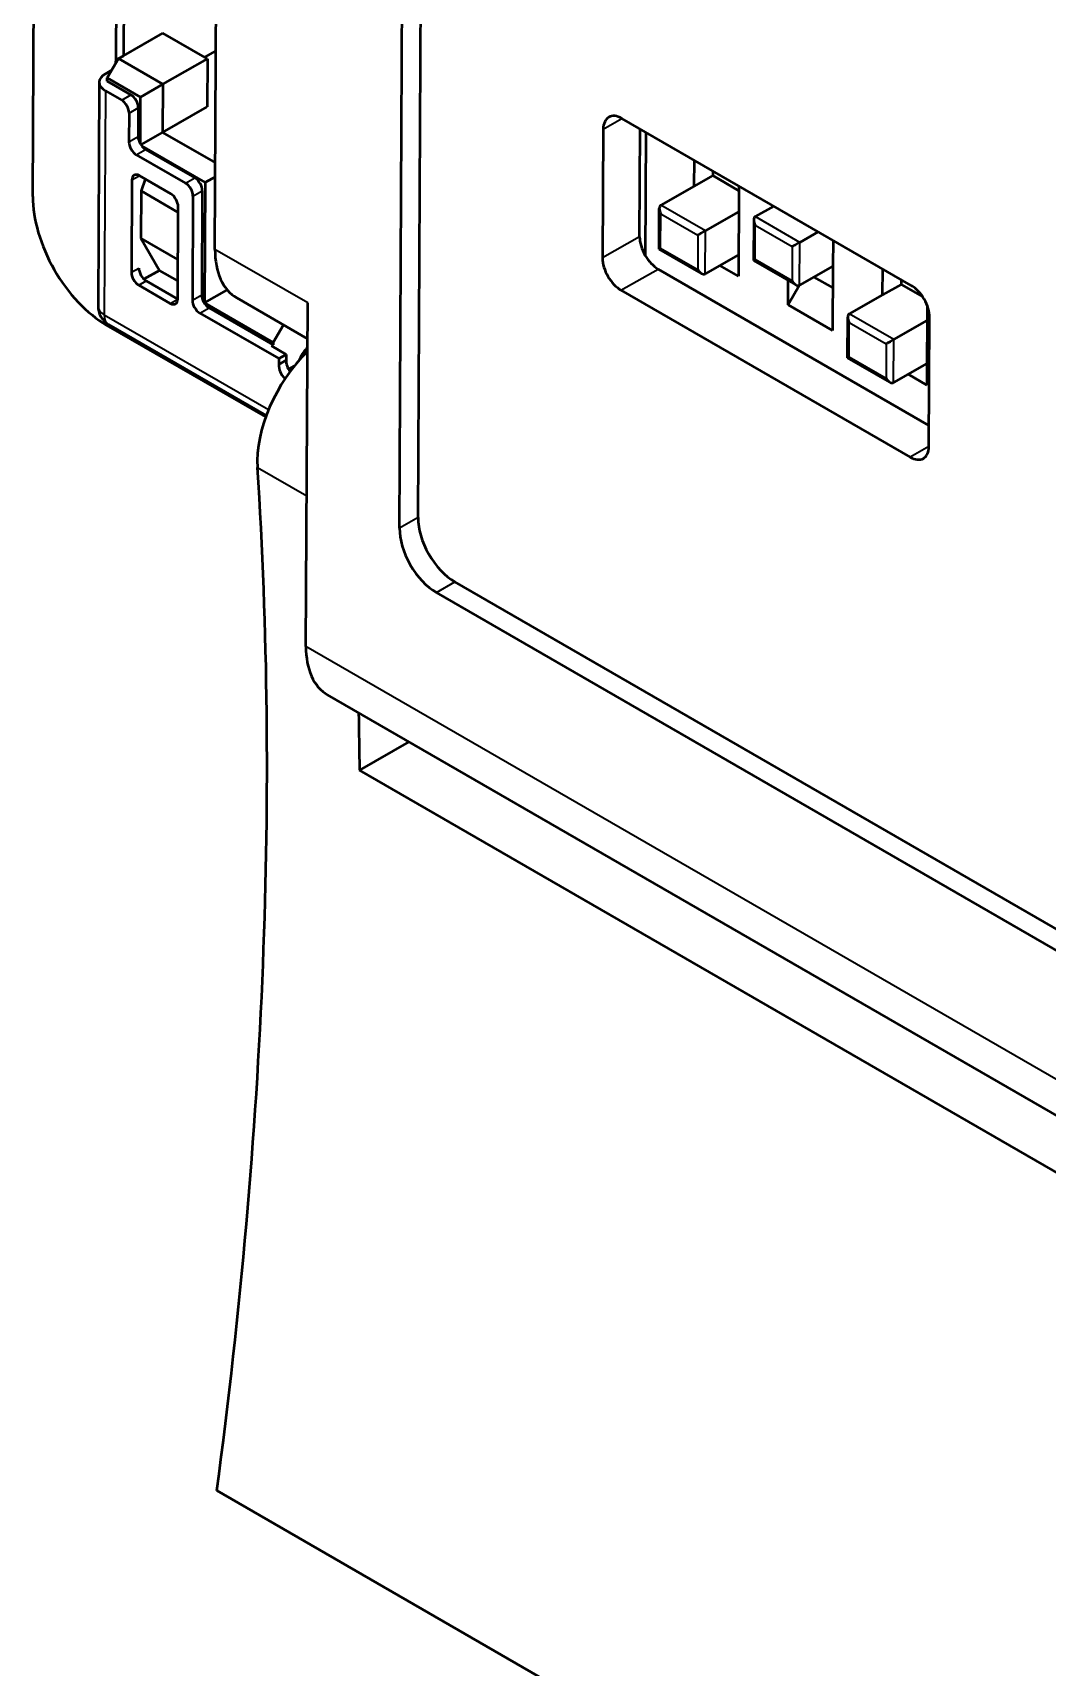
# Model space of a CAD drawing. Header units: millimetres. Extents: x -32 to 1138, y -135 to 348.
# Drawn here: x 299.15 to 314.62, y 263.84 to 288.79 of the extents above; entities that cross this region are included whole.
import ezdxf

# ---------------------------------------------------------------- set-up
doc = ezdxf.new("R2010")
doc.units = ezdxf.units.MM
doc.layers.add('외형선(ISO)', color=7, linetype='Continuous', lineweight=50)
doc.layers.add('좁은 외형선(ISO)', color=7, linetype='Continuous', lineweight=35)

msp = doc.modelspace()

# ---------------------------------------------------------------- linework, layer by layer
at = {"layer": '외형선(ISO)'}
for p, q in [((299.14843, 286.28826), (299.27559, 310.92146)), ((301.92748, 285.47989), (301.99782, 299.10676)), ((305.02522, 281.38769), (305.09725, 295.34213)), ((304.74238, 281.22634), (304.81441, 295.18078)), ((300.43064, 290.96458), (300.41714, 288.34906)), ((300.54379, 290.90215), (300.53105, 288.43442)), ((300.53105, 288.43442), (301.13302, 288.77782)), ((301.81184, 288.3859), (301.13302, 288.77782)), ((300.28349, 288.09724), (300.45421, 288.39059)), ((300.45421, 288.39059), (300.53105, 288.43442)), ((301.13303, 287.99867), (300.45421, 288.39059)), ((301.13303, 287.99867), (301.81184, 288.3859)), ((301.77041, 288.40982), (301.94311, 288.50834)), ((301.81184, 288.3859), (301.80806, 287.65214)), ((300.25494, 288.15855), (300.33178, 288.20239)), ((300.28322, 288.04483), (300.28349, 288.09724)), ((300.79261, 287.8033), (300.28349, 288.09724)), ((300.16122, 288.02956), (300.14358, 284.61302)), ((300.25494, 287.89884), (300.50386, 287.75512)), ((300.28322, 288.04483), (300.64528, 287.83579)), ((300.79261, 287.8033), (301.13303, 287.99867)), ((301.13303, 287.99867), (301.12925, 287.26492)), ((300.75772, 287.63948), (300.75546, 287.2005)), ((300.78892, 287.08734), (300.79261, 287.8033)), ((301.12925, 287.26492), (301.80806, 287.65214)), ((300.61631, 287.55881), (300.61404, 287.11982)), ((312.54699, 284.93008), (308.13464, 287.47754)), ((300.80513, 287.07891), (301.12925, 287.26492)), ((301.12925, 287.26492), (301.9343, 286.80012)), ((307.85011, 287.31328), (307.83996, 285.34786)), ((308.40564, 285.67055), (308.41413, 287.31618)), ((308.49514, 285.37774), (308.50487, 287.26379)), ((300.72648, 286.92351), (301.47888, 286.48911)), ((300.80841, 287.05824), (301.77877, 286.498)), ((300.8679, 287.00418), (301.6203, 286.56978)), ((309.23822, 286.44345), (309.24026, 286.83922)), ((301.25391, 286.32659), (300.77308, 286.6042)), ((301.93319, 286.58662), (301.77877, 286.498)), ((309.52106, 286.60479), (309.23822, 286.44345)), ((309.52143, 286.67688), (309.52106, 286.60479)), ((309.52106, 286.60479), (309.91871, 286.3752)), ((300.65926, 286.53849), (300.65199, 285.12995)), ((300.7994, 286.37021), (300.79568, 285.64956)), ((300.86402, 286.5517), (300.7994, 286.37021)), ((301.36592, 286.04313), (300.7994, 286.37021)), ((301.73274, 286.37347), (301.72454, 284.78472)), ((301.77877, 286.498), (301.7693, 284.66361)), ((309.23822, 286.44345), (308.72911, 286.15303)), ((309.91908, 286.4473), (309.91704, 286.05153)), ((301.3591, 284.7217), (301.36637, 286.13025)), ((301.59132, 286.2928), (301.58312, 284.70405)), ((308.7024, 285.48469), (308.70558, 286.10173)), ((310.4518, 286.13974), (310.16933, 285.97861)), ((309.40793, 285.76111), (309.91704, 286.05153)), ((309.91704, 286.05153), (309.91366, 285.39639)), ((310.14581, 285.92731), (310.14262, 285.31027)), ((301.3622, 285.32248), (300.79568, 285.64956)), ((300.79568, 285.64956), (301.08079, 285.15899)), ((310.84816, 285.58669), (311.13062, 285.74782)), ((311.35593, 285.61774), (311.35388, 285.22197)), ((309.34856, 285.11163), (308.7024, 285.48469)), ((309.91366, 285.39639), (309.40455, 285.10597)), ((309.91366, 285.39639), (309.91197, 285.06882)), ((301.08079, 285.15899), (300.8437, 285.02375)), ((301.36052, 284.99749), (301.08079, 285.15899)), ((312.81965, 282.79358), (308.68679, 285.17968)), ((309.91197, 285.06882), (309.62742, 285.23311)), ((310.14262, 285.31027), (310.78878, 284.93721)), ((311.35388, 285.22197), (310.84478, 284.93155)), ((311.35388, 285.22197), (311.34881, 284.23926)), ((312.1119, 284.78433), (312.11394, 285.18009)), ((300.76445, 284.9336), (301.24529, 284.65599)), ((300.87759, 284.99814), (301.35842, 284.72053)), ((301.7693, 284.66361), (302.10973, 284.85898)), ((302.10976, 284.8662), (302.10973, 284.85898)), ((302.10973, 284.85898), (302.11385, 284.86134)), ((302.10973, 284.85898), (302.12209, 284.85184)), ((308.12112, 284.85699), (312.53346, 282.30952)), ((310.66999, 284.63118), (310.67192, 285.00468)), ((310.8448, 284.93156), (310.66999, 284.63118)), ((311.06424, 285.05674), (311.35217, 284.89051)), ((312.39474, 284.94567), (312.1119, 284.78433)), ((312.39511, 285.01776), (312.39474, 284.94567)), ((312.39474, 284.94567), (312.72364, 284.75578)), ((301.7693, 284.66361), (302.81582, 284.05941)), ((301.83698, 284.5884), (302.81564, 284.02338)), ((303.33887, 284.11606), (302.25883, 284.73962)), ((303.31464, 279.42229), (303.34169, 284.66339)), ((311.34881, 284.23926), (310.66999, 284.63118)), ((312.1119, 284.78433), (311.60279, 284.49391)), ((312.79191, 284.62272), (312.79072, 284.39241)), ((301.69556, 284.50773), (302.90049, 283.81207)), ((311.57608, 283.82557), (311.57926, 284.44261)), ((312.28162, 284.10199), (312.79072, 284.39241)), ((312.79072, 284.39241), (312.78734, 283.73727)), ((312.818, 282.47379), (312.82814, 284.43921)), ((302.70189, 282.92249), (300.27304, 284.32479)), ((300.30358, 284.33424), (302.71004, 282.94487)), ((302.97204, 284.32785), (302.81582, 284.05941)), ((302.78735, 284.00724), (302.81564, 284.02338)), ((303.01363, 283.8766), (302.78735, 284.00724)), ((302.81582, 284.05941), (302.81564, 284.02338)), ((302.90049, 283.81207), (303.01363, 283.8766)), ((303.01363, 283.8766), (303.01317, 283.78836)), ((303.32393, 283.96755), (303.33818, 283.98231)), ((302.90049, 283.81207), (302.90004, 283.72382)), ((302.90004, 283.72382), (303.01317, 283.78836)), ((303.04801, 283.64969), (303.13962, 283.70196)), ((312.22224, 283.45251), (311.57608, 283.82557)), ((312.78734, 283.73727), (312.27823, 283.44685)), ((312.78734, 283.73727), (312.78565, 283.4097)), ((312.78565, 283.4097), (312.5011, 283.57398)), ((390.4969, 231.38349), (305.58752, 280.40595)), ((390.21407, 231.22215), (305.30468, 280.24461)), ((395.85272, 225.44644), (303.64599, 278.68202)), ((304.88633, 277.96274), (304.13198, 277.53295)), ((304.88633, 277.96274), (304.88635, 277.9659)), ((396.33871, 224.29737), (304.13198, 277.53295)), ((305.59344, 277.55449), (305.59346, 277.55765)), ((396.99023, 211.67115), (301.95508, 266.53972))]:
    msp.add_line(p, q, dxfattribs=at)
msp.add_arc((300.46358, 284.61137), 0.32, 179.704247, 240, dxfattribs=at)
for centre, major_axis, ratio, start_param, end_param in [((300.33229, 288.30066), (0.06, 0.10392), 0.57735027, 5.22587807, 5.49180893), ((300.48121, 288.02791), (-0.32, 0.00165), 0.57388845, 5.50075843, 7.07155476), ((300.33229, 288.30066), (0.06, 0.10392), 0.57735027, 3.92101261, 4.18694347), ((300.64461, 287.70479), (0.07927, -0.13895), 0.58079145, 0.78840519, 2.35920152), ((300.50319, 287.62412), (-0.07927, 0.13895), 0.58079145, 3.92999784, 5.50079417), ((308.13295, 287.14998), (-0.1982, 0.34744), 0.58079145, 5.50079417, 7.0715905), ((300.72716, 287.05451), (0.07927, -0.13895), 0.58079145, 3.92999784, 5.50079417), ((300.86858, 287.13519), (0.07927, -0.13895), 0.58079145, 3.92999784, 4.72545367), ((301.09406, 287.27476), (0.37559, 0.10469), 0.53870273, 3.63028965, 3.69886454), ((301.3492, 287.48536), (0.51361, 0.48039), 0.37905258, 2.85714331, 2.92427717), ((300.86858, 287.13519), (0.07927, -0.13895), 0.58079145, 4.94593133, 5.50079417), ((300.7724, 286.47317), (-0.07928, 0.13898), 0.58079145, 5.50079417, 7.0715905), ((300.88554, 286.53771), (-0.07928, 0.13898), 0.58079145, 0.77653654, 0.78840519), ((301.47821, 286.3581), (-0.07927, 0.13895), 0.58079145, 3.92999784, 5.50079417), ((301.61962, 286.43878), (0.07927, -0.13895), 0.58079145, 0.78840519, 2.35920152), ((300.2798, 285.63507), (-0.79279, 1.38978), 0.58079145, 0.78840519, 2.35920152), ((301.25323, 286.19557), (0.07928, -0.13898), 0.58079145, 0.78840519, 2.35920152), ((308.78534, 286.05485), (0.05632, -0.09813), 0.57562194, 3.14008919, 4.71088552), ((310.22556, 285.88043), (0.05632, -0.09813), 0.57562194, 3.14008919, 4.71088552), ((308.68848, 285.50725), (-0.1982, 0.34744), 0.58079145, 0.78840519, 2.35920152), ((309.35103, 285.72826), (-0.08024, -0.04605), 0.00258862, 3.92251605, 5.49331238), ((310.79125, 285.55383), (-0.08024, -0.04605), 0.00258862, 3.92251605, 5.49331238), ((303.05883, 286.12526), (-0.8, -1.38564), 0.57735027, 5.49180893, 6.28318531), ((308.12281, 285.18456), (0.1982, -0.34744), 0.58079145, 3.92999784, 5.50079417), ((308.78264, 285.53074), (0.08024, 0.04605), 0.00258862, 2.35171974, 3.14309611), ((300.76513, 285.06463), (-0.07928, 0.13898), 0.58079145, 0.78840519, 2.35920152), ((300.87827, 285.12917), (-0.07928, 0.13898), 0.58079145, 0.78840519, 2.35920152), ((309.34832, 285.20414), (0.05632, -0.09813), 0.57562194, 4.71088552, 6.28168185), ((310.22286, 285.35632), (0.08024, 0.04605), 0.00258862, 2.35171974, 3.14309611), ((310.78854, 285.02972), (0.05632, -0.09813), 0.57562194, 4.71088552, 6.28168185), ((312.5453, 284.60251), (-0.1982, 0.34744), 0.58079145, 3.92999784, 5.50079417), ((301.24596, 284.78702), (0.07928, -0.13898), 0.58079145, 5.50079417, 7.0715905), ((301.3591, 284.85156), (-0.07928, 0.13898), 0.58079145, 2.35920152, 2.36505611), ((301.69624, 284.63874), (0.07927, -0.13895), 0.58079145, 3.92999784, 5.50079417), ((301.83766, 284.71941), (0.07927, -0.13895), 0.58079145, 3.92999784, 5.50079417), ((311.65902, 284.39573), (0.05632, -0.09813), 0.57562194, 3.14008919, 4.71088552), ((312.22471, 284.06913), (-0.08024, -0.04605), 0.00258862, 3.92251605, 5.49331238), ((303.70457, 282.89627), (-0.8, -1.38564), 0.57735027, 4.25708622, 5.57003168), ((303.40617, 283.77588), (0.15757, 0.27292), 0.57735027, 1.16339239, 1.85594421), ((311.65632, 283.87162), (0.08024, 0.04605), 0.00258862, 2.35171974, 3.14309611), ((303.03971, 283.63312), (0.0981, -0.17196), 0.58079145, 3.86806536, 5.18297722), ((303.15284, 283.69765), (0.0981, -0.17196), 0.58079145, 3.86806536, 4.8810948), ((312.222, 283.54502), (0.05632, -0.09813), 0.57562194, 4.71088552, 6.28168185), ((312.53515, 282.63709), (0.1982, -0.34744), 0.58079145, 5.50079417, 7.0715905), ((305.5909, 281.06109), (0.3964, -0.69489), 0.58079145, 3.92999784, 5.50079417), ((305.30807, 280.89974), (0.3964, -0.69489), 0.58079145, 3.92999784, 5.50079417), ((304.44599, 280.06766), (-0.8, -1.38564), 0.57735027, 5.49180893, 6.28318531)]:
    msp.add_ellipse(centre, major_axis=major_axis, ratio=ratio, start_param=start_param, end_param=end_param, dxfattribs=at)
for points in [[(301.95508, 266.53972), (302.68875, 272.0318), (302.89577, 277.23538), (302.57615, 282.15048)], [(304.11763, 278.40972), (304.12418, 278.11854), (304.12897, 277.82628), (304.13198, 277.53295)]]:
    msp.add_open_spline(points, degree=3, dxfattribs=at)
at = {"layer": '좁은 외형선(ISO)'}
for p, q in [((300.41714, 288.34906), (300.4268, 288.34348)), ((300.33178, 288.20239), (300.34144, 288.19681)), ((300.25494, 287.89884), (300.23731, 284.48229)), ((300.50386, 287.75512), (300.64528, 287.83579)), ((300.61631, 287.55881), (300.75772, 287.63948)), ((307.85011, 287.31328), (308.13635, 287.47656)), ((300.61404, 287.11982), (300.75546, 287.2005)), ((300.72648, 286.92351), (300.8679, 287.00418)), ((300.65926, 286.53849), (300.7724, 286.60303)), ((301.47888, 286.48911), (301.6203, 286.56978)), ((301.59132, 286.2928), (301.73274, 286.37347)), ((309.40793, 285.76111), (308.72911, 286.15303)), ((308.72607, 285.49847), (308.72877, 286.02259)), ((308.72877, 286.02259), (309.29446, 285.69599)), ((310.16629, 285.32405), (310.169, 285.84816)), ((310.169, 285.84816), (310.73468, 285.52156)), ((310.84816, 285.58669), (310.16933, 285.97861)), ((308.40564, 285.67055), (307.83996, 285.34786)), ((309.29446, 285.69599), (309.29175, 285.17188)), ((309.40455, 285.10597), (309.40793, 285.76111)), ((310.84478, 284.93155), (310.84816, 285.58669)), ((303.34169, 284.66339), (301.92748, 285.47989)), ((308.72607, 285.49847), (309.29175, 285.17188)), ((310.73468, 285.52156), (310.73198, 284.99745)), ((300.65199, 285.12995), (300.76513, 285.19448)), ((308.12112, 284.85699), (308.68679, 285.17968)), ((310.73198, 284.99745), (310.16629, 285.32405)), ((300.76445, 284.9336), (300.87759, 284.99814)), ((301.24529, 284.65599), (301.35842, 284.72053)), ((301.58312, 284.70405), (301.72454, 284.78472)), ((301.69556, 284.50773), (301.83698, 284.5884)), ((300.23731, 284.48229), (302.74505, 283.03445)), ((311.59975, 283.83935), (311.60246, 284.36346)), ((311.60246, 284.36346), (312.16814, 284.03687)), ((312.28162, 284.10199), (311.60279, 284.49391)), ((312.27823, 283.44685), (312.28162, 284.10199)), ((303.33806, 283.95939), (303.32393, 283.96755)), ((311.59975, 283.83935), (312.16544, 283.51276)), ((312.16814, 284.03687), (312.16544, 283.51276)), ((312.81798, 282.47183), (312.53346, 282.30952)), ((302.57615, 282.15048), (303.32649, 281.71727)), ((305.02522, 281.38769), (304.74238, 281.22634)), ((305.30468, 280.24461), (305.58752, 280.40595)), ((395.52136, 226.18671), (303.31464, 279.42229))]:
    msp.add_line(p, q, dxfattribs=at)
for major_axis, ratio, start_param, end_param in [((-0.32, 0.00165), 0.57388845, 0, 0.78836945), ((-0.16, -0.27713), 0.57735027, 5.49180893, 6.28318531)]:
    msp.add_ellipse((300.46358, 284.61137), major_axis=major_axis, ratio=ratio, start_param=start_param, end_param=end_param, dxfattribs=at)

doc.saveas('drawing.dxf')
